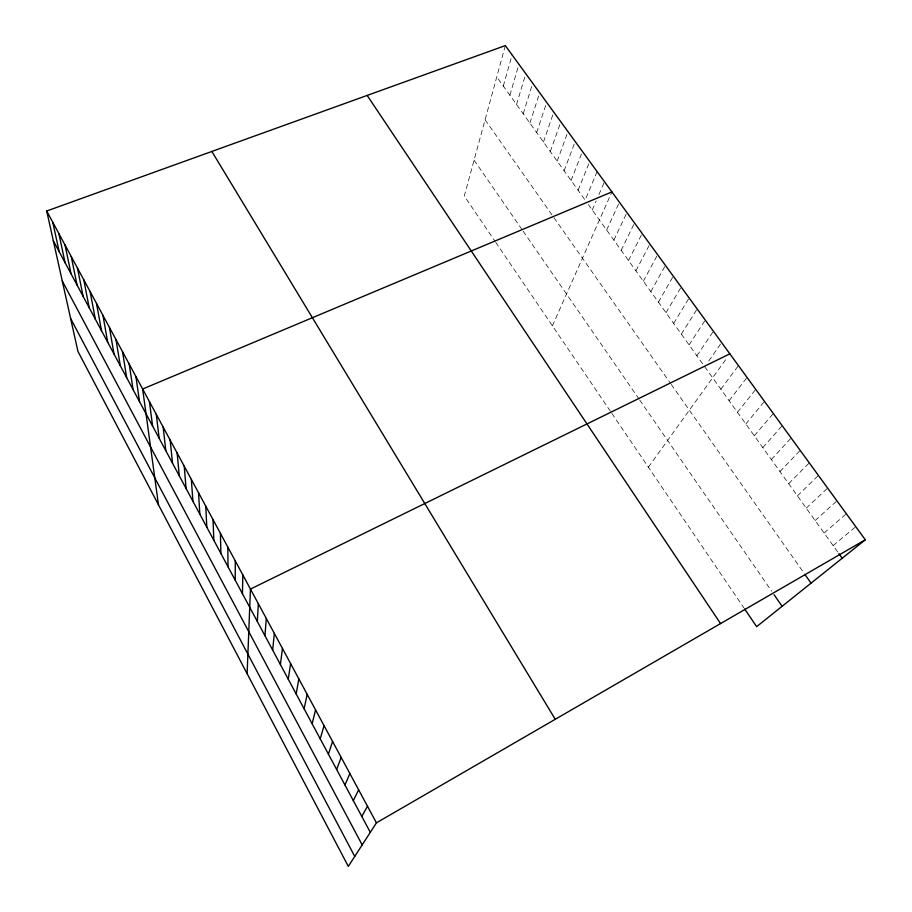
<?xml version="1.0" encoding="UTF-8"?>
<svg xmlns="http://www.w3.org/2000/svg" width="912" height="912" viewBox="0 0 912 912"><rect width="100%" height="100%" fill="white"/><g stroke="black" fill="none" stroke-linecap="round" stroke-linejoin="round"><path stroke-width="0.68" stroke-dasharray="4.56 3.42" d="M505.316 45.6L464.288 196.023L495.022 241.292M503.31 86.07L512.099 54.914M509.899 95.247L518.928 64.285M516.523 104.481L525.802 73.724M523.192 113.772L532.722 83.22M529.906 123.131L539.687 92.773M536.655 132.536L546.698 102.395M543.449 142.01L553.755 112.085M550.289 151.54L560.846 121.832M557.175 161.128L567.994 131.647M564.106 170.783L575.198 141.52M571.083 180.496L582.437 151.472M578.094 190.277L589.733 161.481M597.075 171.559L585.162 200.116L496.766 76.95M592.264 210.022L596.152 201.016M598.922 194.575L604.462 181.705M552.41 325.812L611.906 191.919M606.628 230.029L619.396 202.202M613.879 240.13L626.932 212.553M621.175 250.298L634.524 222.973M628.516 260.536L642.173 233.472M635.915 270.841L649.868 244.028M643.359 281.204L657.62 254.676M650.849 291.646L665.418 265.381M658.396 302.157L673.284 276.176M665.988 312.748L681.196 287.041M673.637 323.395L689.164 297.973M681.332 334.123L697.19 308.986M689.084 344.918L705.261 320.078M696.893 355.794L713.401 331.25M708.761 360.97L721.597 342.502M648.386 467.183L726.579 358.393M720.856 389.196L738.412 365.587M729.121 400.71L747.042 377.431M737.455 412.304L755.74 389.367M745.834 423.989L764.495 401.383M754.281 435.754L773.319 413.501M762.785 447.61L782.2 425.699M771.347 459.545L791.16 437.988M779.977 471.572L800.177 450.38M788.675 483.679L809.275 462.863M797.43 495.877L818.429 475.437M806.254 508.166L827.663 488.102M815.134 520.547L836.965 500.87M824.095 533.018L846.336 513.741M833.112 545.593L855.787 526.703M588.32 204.516L703.175 364.549M704.748 366.738L838.06 552.49M485.081 119.768L670.411 383.245M671.232 384.408L804.076 573.26M474.08 160.102L522.382 230.075M523.157 231.192L638.981 398.966M639.734 400.072L771.723 591.272M495.752 242.364L611.143 412.327M611.861 413.387L743.861 607.825"/><path stroke-width="1.37" d="M235.193 580.18L235.307 560.983M242.432 593.689L242.843 574.97M247.118 673.66L250.447 589.084L729.851 353.833M257.309 621.437L258.347 603.733M264.947 635.698L266.315 618.507M272.654 650.074L274.341 633.418M280.417 664.563L282.446 648.455M288.249 679.178L290.62 663.617M296.149 693.918L298.862 678.916M304.106 708.784L307.184 694.351M312.143 723.763L315.563 709.912M320.237 738.88L324.034 725.621M328.411 754.121L332.572 741.467M336.642 769.5L341.191 757.45M344.953 785.004L349.877 773.581M353.332 800.633L358.644 789.849M361.79 816.411L367.502 806.276M865.294 539.767L376.428 822.841L348.304 866.4L77.953 351.439L46.706 211.014L505.316 45.6L865.294 539.767L756.652 626.658L744.614 608.92M611.906 191.919L142.637 389.025L158.471 504.815M838.892 553.641L842.198 558.247M804.84 574.366L811.042 583.167M774.106 594.727L782.097 606.309M367.171 95.429L720.56 623.58M211.846 151.449L555.26 719.294M46.706 211.014L376.428 822.841M53.329 240.779L370.306 832.314M62.278 280.999L362.178 844.911M70.6 318.448L354.745 856.425M52.771 222.266L59.2 251.735M58.881 233.609L65.105 262.77M65.037 245.032L71.068 273.885M71.239 256.534L77.064 285.08M77.486 268.128L83.106 296.366M83.779 279.813L89.194 307.72M90.117 291.578L95.327 319.154M96.512 303.445L101.506 330.68M102.953 315.392L107.719 342.296M109.44 327.431L113.989 353.981M115.984 339.56L120.304 365.769M122.573 351.781L126.654 377.636M129.208 364.105L133.061 389.584M135.899 376.519L139.525 401.633M149.431 401.633L152.578 425.984M156.283 414.344L159.167 438.307M163.18 427.158L165.824 450.71M170.145 440.063L172.528 463.216M177.156 453.07L179.276 475.813M184.224 466.18L186.082 488.513M191.338 479.404L192.934 501.304M198.52 492.731L199.842 514.197M205.759 506.16L206.807 527.193M213.055 519.703L213.818 540.28M220.419 533.349L220.886 553.481M227.829 547.109L228.011 566.774"/></g></svg>
